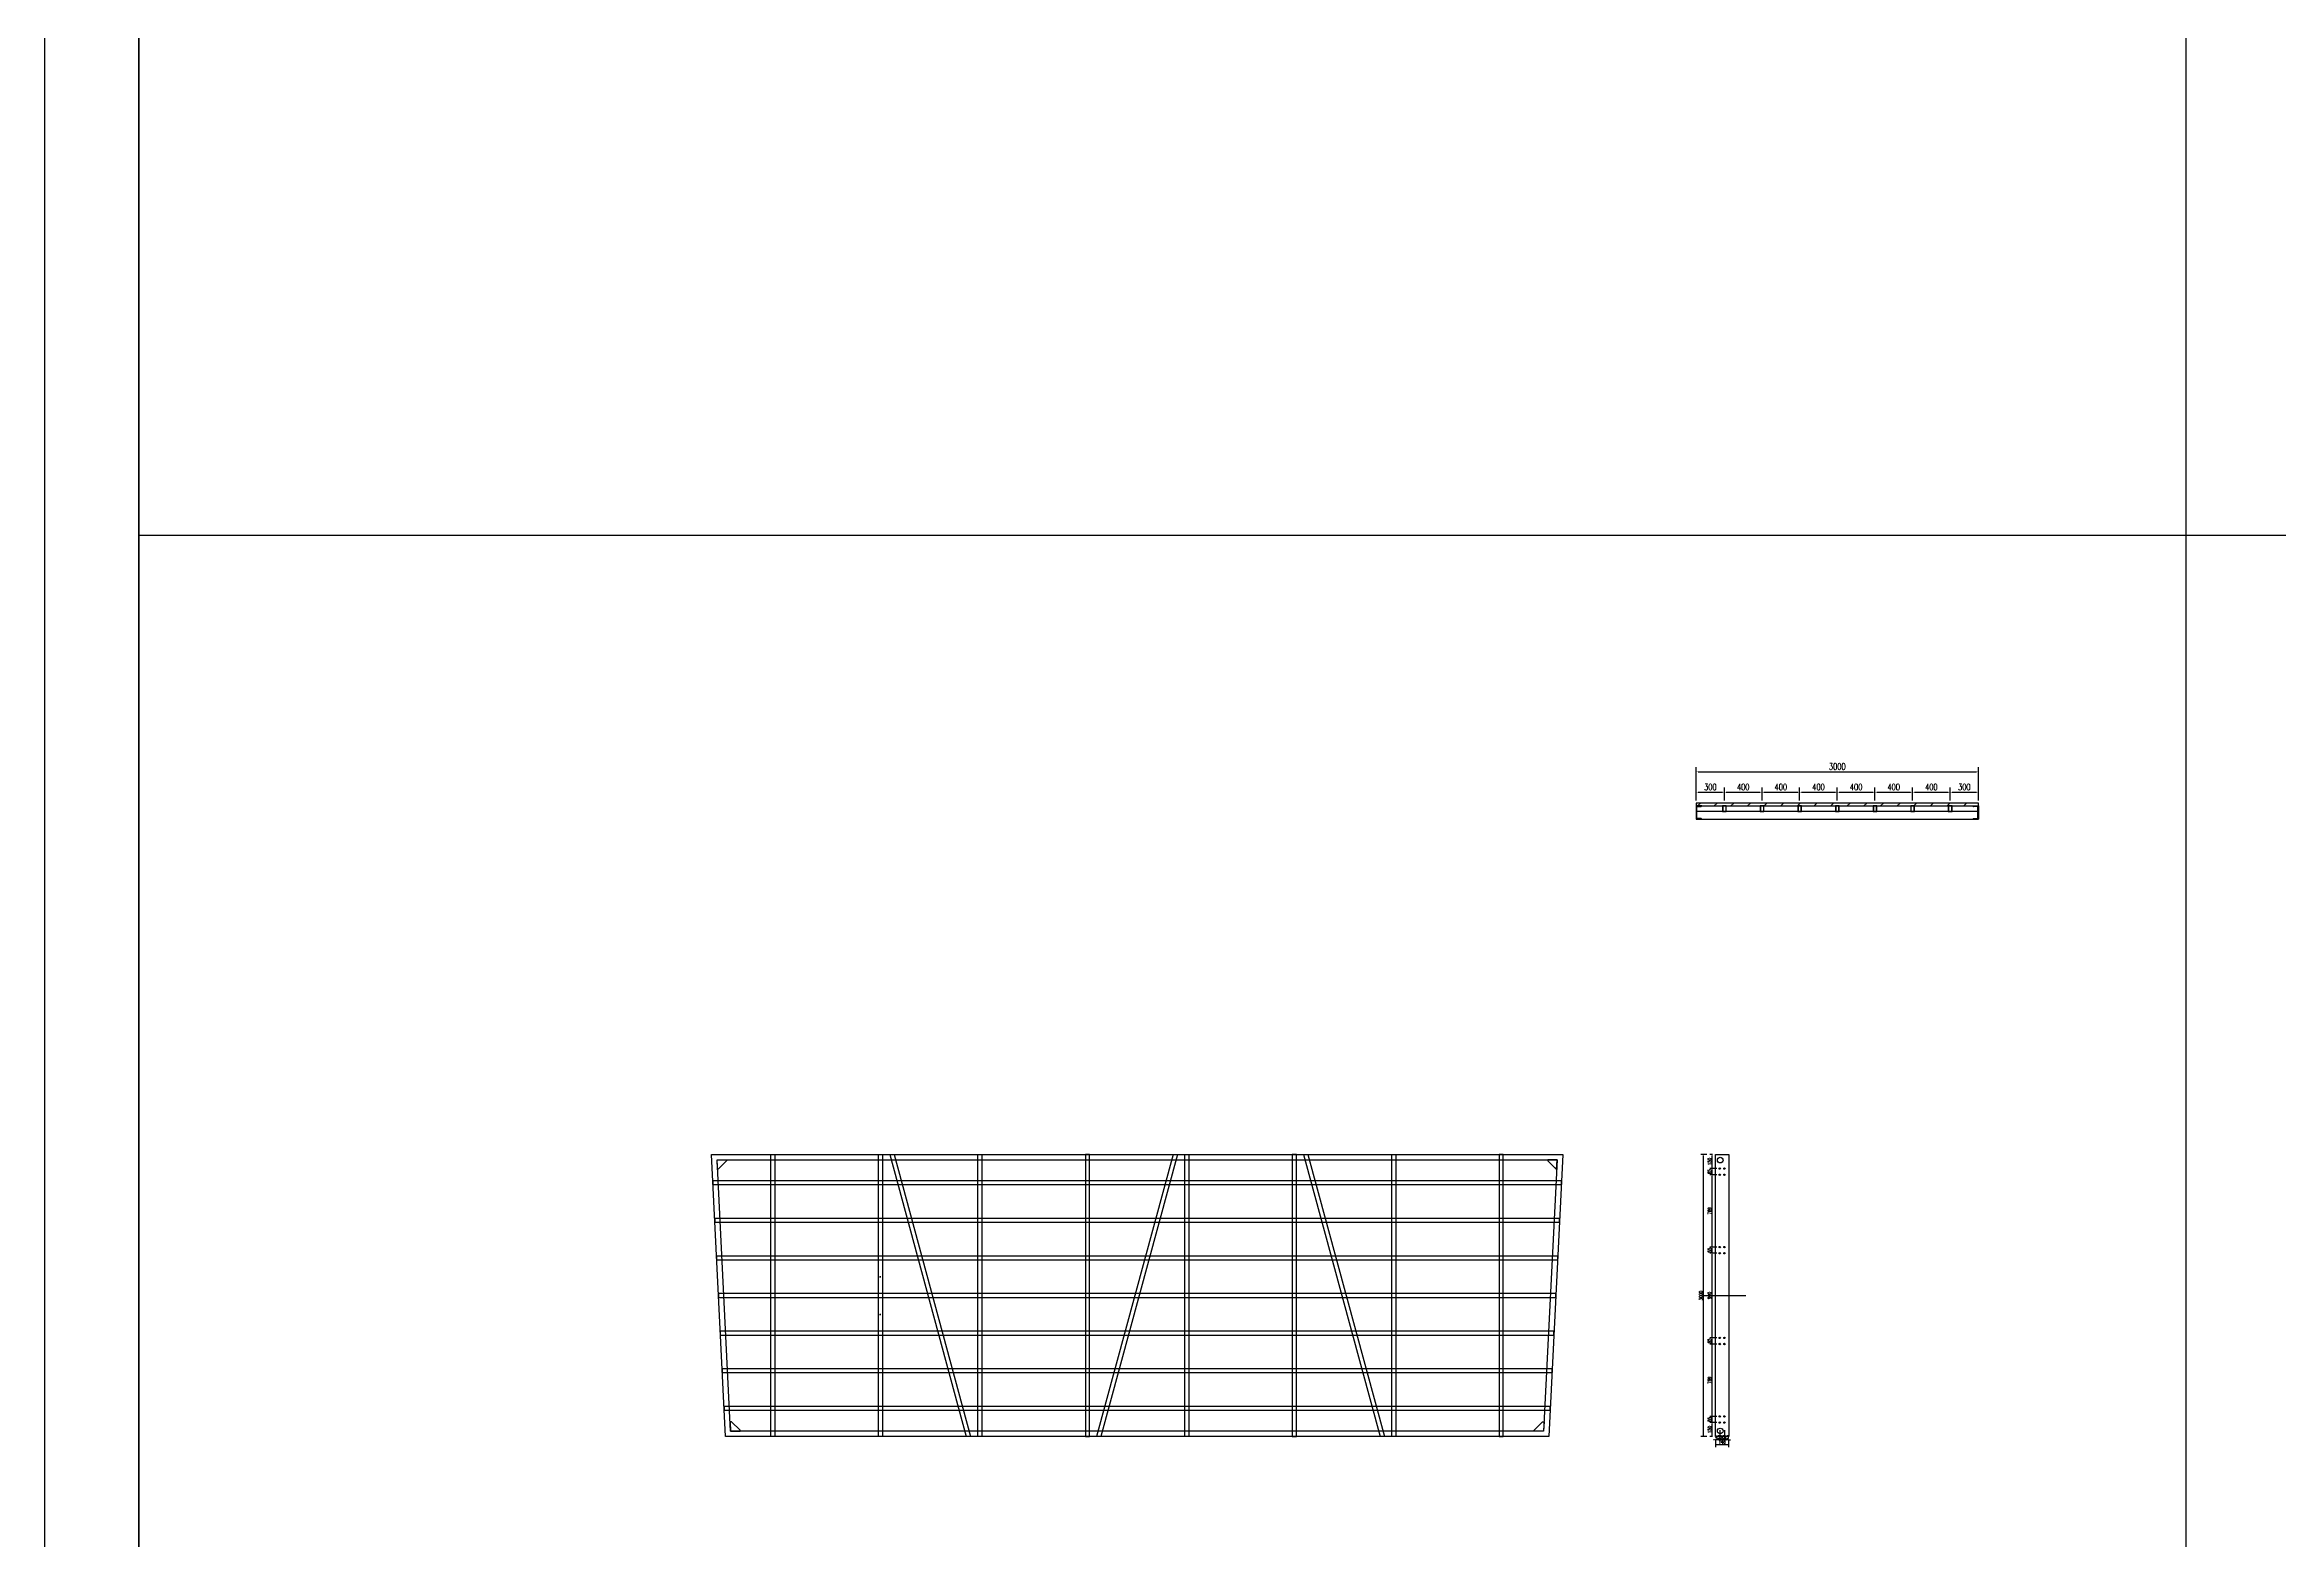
# Model space of a CAD drawing. Extents: x 1254079 to 1500931, y -102737 to 142253.
# Drawn here: x 1283444 to 1307200, y 36851 to 52754 of the extents above; entities that cross this region are included whole.
import ezdxf

# ---------------------------------------------------------------- set-up
doc = ezdxf.new("R2010")
doc.units = 0
doc.header["$LTSCALE"] = 1000
doc.header["$MEASUREMENT"] = 0
for name, color, linetype in [('14#槽钢', 3, 'Continuous'), ('PUB_DIM', 3, 'Continuous'), ('W-STEEL_FRAME钢架', 3, 'Continuous'), ('W-STEEL_KEEL钢龙骨', 5, 'Continuous'), ('W-WOOD_FLOOR木地板', 30, 'Continuous'), ('钢架', 90, 'Continuous')]:
    doc.layers.add(name, color=color, linetype=linetype)
doc.styles.add('STANDARD_T3', font='simplex.shx', dxfattribs={"width": 0.7, "bigfont": 'gbcbig.shx'})
doc.dimstyles.new('W&&10', dxfattribs={"dimtxt": 35, "dimasz": 10, "dimexe": 25, "dimexo": 30, "dimgap": 10, "dimtad": 1, "dimdec": 0, "dimzin": 0, "dimdsep": 46, "dimtxsty": 'STANDARD_T3', "dimcen": 0.09, "dimclrd": 1, "dimclre": 1, "dimclrt": 7, "dimazin": 2, "dimtfac": 1, "dimtdec": 0, "dimtix": 1, "dimtmove": 2, "dimatfit": 3, "dimfxl": 100, "dimtolj": 1, "dimtzin": 0, "dimarcsym": 0})
doc.dimstyles.new('W&&20', dxfattribs={"dimtxt": 70, "dimasz": 20, "dimexe": 50, "dimexo": 60, "dimgap": 20, "dimtad": 1, "dimdec": 0, "dimzin": 0, "dimdsep": 46, "dimtxsty": 'STANDARD_T3', "dimcen": 0.09, "dimclrd": 1, "dimclre": 1, "dimclrt": 7, "dimazin": 2, "dimtfac": 1, "dimtdec": 0, "dimtix": 1, "dimtmove": 2, "dimatfit": 3, "dimfxl": 100, "dimtolj": 1, "dimtzin": 0, "dimarcsym": 0})

# ---------------------------------------------------------------- blocks, each defined once
blk = doc.blocks.new('*U400')
at = {"layer": '14#槽钢'}
blk.add_lwpolyline([(0, 29946), (0, -29946)], dxfattribs=at)
blk = doc.blocks.new('*U401')
at = {"layer": '14#槽钢', "color": 0, "linetype": 'ByBlock', "lineweight": -2, "transparency": 16777216}
for p in [(0, 0), (21762, 0)]:
    blk.add_blockref('*U400', p, dxfattribs=at)
blk = doc.blocks.new('*D609')
at = {"layer": 'Defpoints', "color": 0, "transparency": 16777216}
for p in [(1301170, 38104), (1301251, 38104), (1301206, 37954)]:
    blk.add_point(p, dxfattribs=at)
at = {"layer": 'W-STEEL_FRAME钢架', "color": 1, "lineweight": -2, "transparency": 16777216}
for p, q in [((1301221, 38104), (1301145, 38104)), ((1301170, 37964), (1301170, 38094)), ((1301176, 37954), (1301145, 37954))]:
    blk.add_line(p, q, dxfattribs=at)
at = {"layer": 'W-STEEL_FRAME钢架', "color": 1, "transparency": 16777216}
for points in [[(1301168, 38094), (1301172, 38094), (1301170, 38104)], [(1301168, 37964), (1301172, 37964), (1301170, 37954)]]:
    blk.add_solid(points, dxfattribs=at)
at = {"layer": 'W-STEEL_FRAME钢架', "color": 7, "transparency": 16777216, "insert": (1301143, 38029), "char_height": 35, "attachment_point": 5, "rotation": 90, "style": 'STANDARD_T3'}
blk.add_mtext('\\A1;150', dxfattribs=at)
blk = doc.blocks.new('*D610')
at = {"layer": 'Defpoints', "color": 0, "transparency": 16777216}
for p in [(1301170, 38169), (1301251, 38169), (1301251, 38104)]:
    blk.add_point(p, dxfattribs=at)
at = {"layer": 'W-STEEL_FRAME钢架', "color": 1, "lineweight": -2, "transparency": 16777216}
for p, q in [((1301221, 38169), (1301145, 38169)), ((1301221, 38104), (1301145, 38104)), ((1301170, 38114), (1301170, 38159))]:
    blk.add_line(p, q, dxfattribs=at)
at = {"layer": 'W-STEEL_FRAME钢架', "color": 1, "transparency": 16777216}
for points in [[(1301168, 38159), (1301172, 38159), (1301170, 38169)], [(1301168, 38114), (1301172, 38114), (1301170, 38104)]]:
    blk.add_solid(points, dxfattribs=at)
at = {"layer": 'W-STEEL_FRAME钢架', "color": 7, "transparency": 16777216, "insert": (1301143, 38136), "char_height": 35, "attachment_point": 5, "rotation": 90, "style": 'STANDARD_T3'}
blk.add_mtext('\\A1;65', dxfattribs=at)
blk = doc.blocks.new('*D611')
at = {"layer": 'Defpoints', "color": 0, "transparency": 16777216}
for p in [(1301170, 38938), (1301251, 38938), (1301251, 38169)]:
    blk.add_point(p, dxfattribs=at)
at = {"layer": 'W-STEEL_FRAME钢架', "color": 1, "lineweight": -2, "transparency": 16777216}
for p, q in [((1301221, 38938), (1301145, 38938)), ((1301170, 38179), (1301170, 38928)), ((1301221, 38169), (1301145, 38169))]:
    blk.add_line(p, q, dxfattribs=at)
at = {"layer": 'W-STEEL_FRAME钢架', "color": 1, "transparency": 16777216}
for points in [[(1301168, 38928), (1301172, 38928), (1301170, 38938)], [(1301168, 38179), (1301172, 38179), (1301170, 38169)]]:
    blk.add_solid(points, dxfattribs=at)
at = {"layer": 'W-STEEL_FRAME钢架', "color": 7, "transparency": 16777216, "insert": (1301143, 38554), "char_height": 35, "attachment_point": 5, "rotation": 90, "style": 'STANDARD_T3'}
blk.add_mtext('\\A1;769', dxfattribs=at)
blk = doc.blocks.new('*D612')
at = {"layer": 'Defpoints', "color": 0, "transparency": 16777216}
for p in [(1301170, 39004), (1301251, 39004), (1301251, 38938)]:
    blk.add_point(p, dxfattribs=at)
at = {"layer": 'W-STEEL_FRAME钢架', "color": 1, "lineweight": -2, "transparency": 16777216}
for p, q in [((1301221, 39004), (1301145, 39004)), ((1301170, 38948), (1301170, 38994)), ((1301221, 38938), (1301145, 38938))]:
    blk.add_line(p, q, dxfattribs=at)
at = {"layer": 'W-STEEL_FRAME钢架', "color": 1, "transparency": 16777216}
for points in [[(1301168, 38994), (1301172, 38994), (1301170, 39004)], [(1301168, 38948), (1301172, 38948), (1301170, 38938)]]:
    blk.add_solid(points, dxfattribs=at)
at = {"layer": 'W-STEEL_FRAME钢架', "color": 7, "transparency": 16777216, "insert": (1301143, 38971), "char_height": 35, "attachment_point": 5, "rotation": 90, "style": 'STANDARD_T3'}
blk.add_mtext('\\A1;65', dxfattribs=at)
blk = doc.blocks.new('*D613')
at = {"layer": 'Defpoints', "color": 0, "transparency": 16777216}
for p in [(1301170, 39904), (1301251, 39904), (1301251, 39004)]:
    blk.add_point(p, dxfattribs=at)
at = {"layer": 'W-STEEL_FRAME钢架', "color": 1, "lineweight": -2, "transparency": 16777216}
for p, q in [((1301221, 39904), (1301145, 39904)), ((1301170, 39014), (1301170, 39894)), ((1301221, 39004), (1301145, 39004))]:
    blk.add_line(p, q, dxfattribs=at)
at = {"layer": 'W-STEEL_FRAME钢架', "color": 1, "transparency": 16777216}
for points in [[(1301168, 39894), (1301172, 39894), (1301170, 39904)], [(1301168, 39014), (1301172, 39014), (1301170, 39004)]]:
    blk.add_solid(points, dxfattribs=at)
at = {"layer": 'W-STEEL_FRAME钢架', "color": 7, "transparency": 16777216, "insert": (1301143, 39454), "char_height": 35, "attachment_point": 5, "rotation": 90, "style": 'STANDARD_T3'}
blk.add_mtext('\\A1;900', dxfattribs=at)
blk = doc.blocks.new('*D614')
at = {"layer": 'Defpoints', "color": 0, "transparency": 16777216}
for p in [(1301170, 40804), (1301251, 40804), (1301251, 40738)]:
    blk.add_point(p, dxfattribs=at)
at = {"layer": 'W-STEEL_FRAME钢架', "color": 1, "lineweight": -2, "transparency": 16777216}
for p, q in [((1301221, 40804), (1301145, 40804)), ((1301221, 40738), (1301145, 40738)), ((1301170, 40748), (1301170, 40794))]:
    blk.add_line(p, q, dxfattribs=at)
at = {"layer": 'W-STEEL_FRAME钢架', "color": 1, "transparency": 16777216}
for points in [[(1301168, 40794), (1301172, 40794), (1301170, 40804)], [(1301168, 40748), (1301172, 40748), (1301170, 40738)]]:
    blk.add_solid(points, dxfattribs=at)
at = {"layer": 'W-STEEL_FRAME钢架', "color": 7, "transparency": 16777216, "insert": (1301143, 40771), "char_height": 35, "attachment_point": 5, "rotation": 90, "style": 'STANDARD_T3'}
blk.add_mtext('\\A1;65', dxfattribs=at)
blk = doc.blocks.new('*D615')
at = {"layer": 'Defpoints', "color": 0, "transparency": 16777216}
for p in [(1301170, 40954), (1301206, 40954), (1301251, 40804)]:
    blk.add_point(p, dxfattribs=at)
at = {"layer": 'W-STEEL_FRAME钢架', "color": 1, "lineweight": -2, "transparency": 16777216}
for p, q in [((1301176, 40954), (1301145, 40954)), ((1301170, 40814), (1301170, 40944)), ((1301221, 40804), (1301145, 40804))]:
    blk.add_line(p, q, dxfattribs=at)
at = {"layer": 'W-STEEL_FRAME钢架', "color": 1, "transparency": 16777216}
for points in [[(1301168, 40944), (1301172, 40944), (1301170, 40954)], [(1301168, 40814), (1301172, 40814), (1301170, 40804)]]:
    blk.add_solid(points, dxfattribs=at)
at = {"layer": 'W-STEEL_FRAME钢架', "color": 7, "transparency": 16777216, "insert": (1301143, 40879), "char_height": 35, "attachment_point": 5, "rotation": 90, "style": 'STANDARD_T3'}
blk.add_mtext('\\A1;150', dxfattribs=at)
blk = doc.blocks.new('*D616')
at = {"layer": 'Defpoints', "color": 0, "transparency": 16777216}
for p in [(1301206, 37954), (1301206, 37868), (1301346, 37954)]:
    blk.add_point(p, dxfattribs=at)
at = {"layer": 'W-STEEL_FRAME钢架', "color": 1, "lineweight": -2, "transparency": 16777216}
for p, q in [((1301206, 37924), (1301206, 37843)), ((1301336, 37868), (1301216, 37868)), ((1301346, 37924), (1301346, 37843))]:
    blk.add_line(p, q, dxfattribs=at)
at = {"layer": 'W-STEEL_FRAME钢架', "color": 1, "transparency": 16777216}
for points in [[(1301216, 37870), (1301216, 37866), (1301206, 37868)], [(1301336, 37870), (1301336, 37866), (1301346, 37868)]]:
    blk.add_solid(points, dxfattribs=at)
at = {"layer": 'W-STEEL_FRAME钢架', "color": 7, "transparency": 16777216, "insert": (1301276, 37896), "char_height": 35, "attachment_point": 5, "style": 'STANDARD_T3'}
blk.add_mtext('\\A1;140', dxfattribs=at)
blk = doc.blocks.new('*D617')
at = {"layer": 'Defpoints', "color": 0, "transparency": 16777216}
for p in [(1301301, 38104), (1301301, 37921), (1301346, 37954)]:
    blk.add_point(p, dxfattribs=at)
at = {"layer": 'W-STEEL_FRAME钢架', "color": 1, "lineweight": -2, "transparency": 16777216}
for p, q in [((1301301, 38021), (1301301, 37896)), ((1301291, 37921), (1301281, 37921)), ((1301346, 37921), (1301301, 37921)), ((1301346, 37924), (1301346, 37896)), ((1301356, 37921), (1301366, 37921))]:
    blk.add_line(p, q, dxfattribs=at)
at = {"layer": 'W-STEEL_FRAME钢架', "color": 1, "transparency": 16777216}
for points in [[(1301291, 37923), (1301291, 37919), (1301301, 37921)], [(1301356, 37923), (1301356, 37919), (1301346, 37921)]]:
    blk.add_solid(points, dxfattribs=at)
at = {"layer": 'W-STEEL_FRAME钢架', "color": 7, "transparency": 16777216, "insert": (1301324, 37948), "char_height": 35, "attachment_point": 5, "style": 'STANDARD_T3'}
blk.add_mtext('\\A1;45', dxfattribs=at)
blk = doc.blocks.new('*D618')
at = {"layer": 'Defpoints', "color": 0, "transparency": 16777216}
for p in [(1301251, 38104), (1301301, 38104), (1301251, 37921)]:
    blk.add_point(p, dxfattribs=at)
at = {"layer": 'W-STEEL_FRAME钢架', "color": 1, "lineweight": -2, "transparency": 16777216}
for p, q in [((1301251, 38021), (1301251, 37896)), ((1301301, 38021), (1301301, 37896)), ((1301241, 37921), (1301231, 37921)), ((1301301, 37921), (1301251, 37921)), ((1301311, 37921), (1301321, 37921))]:
    blk.add_line(p, q, dxfattribs=at)
at = {"layer": 'W-STEEL_FRAME钢架', "color": 1, "transparency": 16777216}
for points in [[(1301241, 37923), (1301241, 37919), (1301251, 37921)], [(1301311, 37923), (1301311, 37919), (1301301, 37921)]]:
    blk.add_solid(points, dxfattribs=at)
at = {"layer": 'W-STEEL_FRAME钢架', "color": 7, "transparency": 16777216, "insert": (1301276, 37948), "char_height": 35, "attachment_point": 5, "style": 'STANDARD_T3'}
blk.add_mtext('\\A1;50', dxfattribs=at)
blk = doc.blocks.new('*D549')
at = {"layer": 'Defpoints', "color": 0, "transparency": 16777216}
for p in [(1301251, 38104), (1301206, 37954), (1301206, 37921)]:
    blk.add_point(p, dxfattribs=at)
at = {"layer": 'W-STEEL_FRAME钢架', "color": 1, "lineweight": -2, "transparency": 16777216}
for p, q in [((1301251, 38021), (1301251, 37896)), ((1301196, 37921), (1301186, 37921)), ((1301206, 37924), (1301206, 37896)), ((1301251, 37921), (1301206, 37921)), ((1301261, 37921), (1301271, 37921))]:
    blk.add_line(p, q, dxfattribs=at)
at = {"layer": 'W-STEEL_FRAME钢架', "color": 1, "transparency": 16777216}
for points in [[(1301196, 37923), (1301196, 37919), (1301206, 37921)], [(1301261, 37923), (1301261, 37919), (1301251, 37921)]]:
    blk.add_solid(points, dxfattribs=at)
at = {"layer": 'W-STEEL_FRAME钢架', "color": 7, "transparency": 16777216, "insert": (1301229, 37948), "char_height": 35, "attachment_point": 5, "style": 'STANDARD_T3'}
blk.add_mtext('\\A1;45', dxfattribs=at)
blk = doc.blocks.new('*D550')
at = {"layer": 'Defpoints', "color": 0, "transparency": 16777216}
for p in [(1301077, 40954), (1301145, 40954), (1301145, 37954)]:
    blk.add_point(p, dxfattribs=at)
at = {"layer": 'W-STEEL_FRAME钢架', "color": 1, "lineweight": -2, "transparency": 16777216}
for p, q in [((1301115, 40954), (1301052, 40954)), ((1301077, 37964), (1301077, 40944)), ((1301115, 37954), (1301052, 37954))]:
    blk.add_line(p, q, dxfattribs=at)
at = {"layer": 'W-STEEL_FRAME钢架', "color": 1, "transparency": 16777216}
for points in [[(1301076, 40944), (1301079, 40944), (1301077, 40954)], [(1301076, 37964), (1301079, 37964), (1301077, 37954)]]:
    blk.add_solid(points, dxfattribs=at)
at = {"layer": 'W-STEEL_FRAME钢架', "color": 7, "transparency": 16777216, "insert": (1301050, 39454), "char_height": 35, "attachment_point": 5, "rotation": 90, "style": 'STANDARD_T3'}
blk.add_mtext('\\A1;3000', dxfattribs=at)
blk = doc.blocks.new('*D619')
at = {"layer": 'Defpoints', "color": 0, "transparency": 16777216}
for p in [(1301170, 39969), (1301251, 39969), (1301251, 39904)]:
    blk.add_point(p, dxfattribs=at)
at = {"layer": 'W-STEEL_FRAME钢架', "color": 1, "lineweight": -2, "transparency": 16777216}
for p, q in [((1301221, 39969), (1301145, 39969)), ((1301170, 39914), (1301170, 39959)), ((1301221, 39904), (1301145, 39904))]:
    blk.add_line(p, q, dxfattribs=at)
at = {"layer": 'W-STEEL_FRAME钢架', "color": 1, "transparency": 16777216}
for points in [[(1301168, 39959), (1301172, 39959), (1301170, 39969)], [(1301168, 39914), (1301172, 39914), (1301170, 39904)]]:
    blk.add_solid(points, dxfattribs=at)
at = {"layer": 'W-STEEL_FRAME钢架', "color": 7, "transparency": 16777216, "insert": (1301143, 39936), "char_height": 35, "attachment_point": 5, "rotation": 90, "style": 'STANDARD_T3'}
blk.add_mtext('\\A1;65', dxfattribs=at)
blk = doc.blocks.new('*D620')
at = {"layer": 'Defpoints', "color": 0, "transparency": 16777216}
for p in [(1301170, 40738), (1301206, 40738), (1301251, 39969)]:
    blk.add_point(p, dxfattribs=at)
at = {"layer": 'W-STEEL_FRAME钢架', "color": 1, "lineweight": -2, "transparency": 16777216}
for p, q in [((1301176, 40738), (1301145, 40738)), ((1301170, 39979), (1301170, 40728)), ((1301221, 39969), (1301145, 39969))]:
    blk.add_line(p, q, dxfattribs=at)
at = {"layer": 'W-STEEL_FRAME钢架', "color": 1, "transparency": 16777216}
for points in [[(1301168, 40728), (1301172, 40728), (1301170, 40738)], [(1301168, 39979), (1301172, 39979), (1301170, 39969)]]:
    blk.add_solid(points, dxfattribs=at)
at = {"layer": 'W-STEEL_FRAME钢架', "color": 7, "transparency": 16777216, "insert": (1301143, 40354), "char_height": 35, "attachment_point": 5, "rotation": 90, "style": 'STANDARD_T3'}
blk.add_mtext('\\A1;769', dxfattribs=at)
blk = doc.blocks.new('14a槽钢')
at = {"layer": '钢架'}
h = blk.add_hatch(dxfattribs=at)
h.set_pattern_fill('STEEL', color=4, scale=10)
h.set_pattern_definition([(50.389312, (-1352470.2, 1293523.579), (-9.2899201, 11.2253202), []), (50.389312, (-1352470.2, 1293531.516), (-9.2899201, 11.2253202), [])])
edge = h.paths.add_edge_path()
edge.add_ellipse((-1332250, 1115678), major_axis=(-3.26, 5.03), ratio=0.900468, start_angle=55.3931, end_angle=130.6069)
edge.add_line((-1332252, 1115673), (-1332208, 1115673))
edge.add_ellipse((-1332208, 1115667), major_axis=(0, 6), ratio=0.827586, start_angle=270, end_angle=360, ccw=False)
edge.add_line((-1332203, 1115667), (-1332203, 1115551))
edge.add_ellipse((-1332208, 1115551), major_axis=(0, 6), ratio=0.827586, start_angle=180, end_angle=270, ccw=False)
edge.add_line((-1332208, 1115545), (-1332251, 1115545))
edge.add_ellipse((-1332250, 1115540), major_axis=(3.82, 3.82), ratio=1, start_angle=49.2445, end_angle=141.5341)
edge.add_line((-1332256, 1115539), (-1332198, 1115539))
edge.add_line((-1332198, 1115539), (-1332198, 1115679))
edge.add_line((-1332198, 1115679), (-1332256, 1115679))
for p, q in [((-1332256, 1115679, 0), (-1332198, 1115679, 0)), ((-1332208, 1115673, 0), (-1332251, 1115673, 0)), ((-1332246, 1115679, 0), (-1332246, 1115679, 0)), ((-1332203, 1115551, 0), (-1332203, 1115667, 0)), ((-1332198, 1115679, 0), (-1332198, 1115539, 0)), ((-1332198, 1115539, 0), (-1332256, 1115539, 0)), ((-1332251, 1115545, 0), (-1332208, 1115545, 0)), ((-1332246, 1115539, 0), (-1332246, 1115539, 0))]:
    blk.add_line(p, q, dxfattribs=at)
for centre, start_param, end_param in [((-1332251, 1115679, 0), 1.570796, 3.141593), ((-1332208, 1115667, 0), 4.712389, 6.283185), ((-1332208, 1115667, 0), 4.712389, 6.283185), ((-1332251, 1115539, 0), 0, 1.570796), ((-1332208, 1115551, 0), 3.141593, 4.712389)]:
    blk.add_ellipse(centre, major_axis=(0, 6), ratio=0.827586, start_param=start_param, end_param=end_param, dxfattribs=at)
blk = doc.blocks.new('*D418')
at = {"color": 1, "lineweight": -2, "transparency": 16777216}
for p, q in [((1301001, 44749), (1301001, 45073)), ((1301021, 45023), (1303981, 45023)), ((1304001, 44749), (1304001, 45073))]:
    blk.add_line(p, q, dxfattribs=at)
at = {"color": 1, "transparency": 16777216}
for points in [[(1301021, 45026), (1301021, 45020), (1301001, 45023)], [(1303981, 45026), (1303981, 45020), (1304001, 45023)]]:
    blk.add_solid(points, dxfattribs=at)
at = {"layer": 'Defpoints', "color": 0, "transparency": 16777216}
for p in [(1304001, 45023), (1301001, 44689), (1304001, 44689)]:
    blk.add_point(p, dxfattribs=at)
at = {"color": 7, "transparency": 16777216, "insert": (1302501, 45078), "char_height": 70, "attachment_point": 5, "style": 'STANDARD_T3'}
blk.add_mtext('\\A1;3000', dxfattribs=at)
blk = doc.blocks.new('ganglonggu')
at = {"layer": 'W-STEEL_KEEL钢龙骨'}
for points in [[(-1338169, 1115605), (-1338129, 1115605), (-1338129, 1115665), (-1338169, 1115665)], [(-1338166, 1115608), (-1338132, 1115608), (-1338132, 1115662), (-1338166, 1115662)]]:
    blk.add_lwpolyline(points, close=True, dxfattribs=at)
blk = doc.blocks.new('*U384')
blk.add_blockref('ganglonggu', (1338149, -1115635))
blk = doc.blocks.new('*U385')
at = {"layer": 'W-STEEL_KEEL钢龙骨', "color": 0, "linetype": 'ByBlock', "lineweight": -2}
for p in [(0, 0), (400, 0), (800, 0), (1200, 0), (1600, 0), (2000, 0)]:
    blk.add_blockref('*U384', p, dxfattribs=at)
at = {"layer": 'W-STEEL_KEEL钢龙骨', "color": 0, "linetype": 'ByBlock', "lineweight": -2, "transparency": 16777216}
blk.add_blockref('*U384', (2400, 0), dxfattribs=at)
blk = doc.blocks.new('*D419')
at = {"layer": 'Defpoints', "color": 0, "transparency": 16777216}
for p in [(1301301, 44806), (1301001, 44659), (1301301, 44659)]:
    blk.add_point(p, dxfattribs=at)
at = {"layer": 'PUB_DIM', "color": 1, "lineweight": -2, "transparency": 16777216}
for p, q in [((1301001, 44719), (1301001, 44856)), ((1301021, 44806), (1301281, 44806)), ((1301301, 44719), (1301301, 44856))]:
    blk.add_line(p, q, dxfattribs=at)
at = {"layer": 'PUB_DIM', "color": 1, "transparency": 16777216}
for points in [[(1301021, 44809), (1301021, 44802), (1301001, 44806)], [(1301281, 44809), (1301281, 44802), (1301301, 44806)]]:
    blk.add_solid(points, dxfattribs=at)
at = {"layer": 'PUB_DIM', "color": 7, "transparency": 16777216, "insert": (1301151, 44861), "char_height": 70, "attachment_point": 5, "style": 'STANDARD_T3'}
blk.add_mtext('\\A1;300', dxfattribs=at)
blk = doc.blocks.new('*D420')
at = {"layer": 'Defpoints', "color": 0, "transparency": 16777216}
for p in [(1301701, 44806), (1301301, 44659), (1301701, 44659)]:
    blk.add_point(p, dxfattribs=at)
at = {"layer": 'PUB_DIM', "color": 1, "lineweight": -2, "transparency": 16777216}
for p, q in [((1301301, 44719), (1301301, 44856)), ((1301321, 44806), (1301681, 44806)), ((1301701, 44719), (1301701, 44856))]:
    blk.add_line(p, q, dxfattribs=at)
at = {"layer": 'PUB_DIM', "color": 1, "transparency": 16777216}
for points in [[(1301321, 44809), (1301321, 44802), (1301301, 44806)], [(1301681, 44809), (1301681, 44802), (1301701, 44806)]]:
    blk.add_solid(points, dxfattribs=at)
at = {"layer": 'PUB_DIM', "color": 7, "transparency": 16777216, "insert": (1301501, 44861), "char_height": 70, "attachment_point": 5, "style": 'STANDARD_T3'}
blk.add_mtext('\\A1;400', dxfattribs=at)
blk = doc.blocks.new('*D421')
at = {"layer": 'Defpoints', "color": 0, "transparency": 16777216}
for p in [(1302101, 44806), (1301701, 44659), (1302101, 44656)]:
    blk.add_point(p, dxfattribs=at)
at = {"layer": 'PUB_DIM', "color": 1, "lineweight": -2, "transparency": 16777216}
for p, q in [((1301701, 44719), (1301701, 44856)), ((1301721, 44806), (1302081, 44806)), ((1302101, 44716), (1302101, 44856))]:
    blk.add_line(p, q, dxfattribs=at)
at = {"layer": 'PUB_DIM', "color": 1, "transparency": 16777216}
for points in [[(1301721, 44809), (1301721, 44802), (1301701, 44806)], [(1302081, 44809), (1302081, 44802), (1302101, 44806)]]:
    blk.add_solid(points, dxfattribs=at)
at = {"layer": 'PUB_DIM', "color": 7, "transparency": 16777216, "insert": (1301901, 44861), "char_height": 70, "attachment_point": 5, "style": 'STANDARD_T3'}
blk.add_mtext('\\A1;400', dxfattribs=at)
blk = doc.blocks.new('*D422')
at = {"layer": 'Defpoints', "color": 0, "transparency": 16777216}
for p in [(1302501, 44806), (1302101, 44656), (1302501, 44659)]:
    blk.add_point(p, dxfattribs=at)
at = {"layer": 'PUB_DIM', "color": 1, "lineweight": -2, "transparency": 16777216}
for p, q in [((1302101, 44716), (1302101, 44856)), ((1302121, 44806), (1302481, 44806)), ((1302501, 44719), (1302501, 44856))]:
    blk.add_line(p, q, dxfattribs=at)
at = {"layer": 'PUB_DIM', "color": 1, "transparency": 16777216}
for points in [[(1302121, 44809), (1302121, 44802), (1302101, 44806)], [(1302481, 44809), (1302481, 44802), (1302501, 44806)]]:
    blk.add_solid(points, dxfattribs=at)
at = {"layer": 'PUB_DIM', "color": 7, "transparency": 16777216, "insert": (1302301, 44861), "char_height": 70, "attachment_point": 5, "style": 'STANDARD_T3'}
blk.add_mtext('\\A1;400', dxfattribs=at)
blk = doc.blocks.new('*D423')
at = {"layer": 'Defpoints', "color": 0, "transparency": 16777216}
for p in [(1302901, 44806), (1302501, 44659), (1302901, 44659)]:
    blk.add_point(p, dxfattribs=at)
at = {"layer": 'PUB_DIM', "color": 1, "lineweight": -2, "transparency": 16777216}
for p, q in [((1302501, 44719), (1302501, 44856)), ((1302521, 44806), (1302881, 44806)), ((1302901, 44719), (1302901, 44856))]:
    blk.add_line(p, q, dxfattribs=at)
at = {"layer": 'PUB_DIM', "color": 1, "transparency": 16777216}
for points in [[(1302521, 44809), (1302521, 44802), (1302501, 44806)], [(1302881, 44809), (1302881, 44802), (1302901, 44806)]]:
    blk.add_solid(points, dxfattribs=at)
at = {"layer": 'PUB_DIM', "color": 7, "transparency": 16777216, "insert": (1302701, 44861), "char_height": 70, "attachment_point": 5, "style": 'STANDARD_T3'}
blk.add_mtext('\\A1;400', dxfattribs=at)
blk = doc.blocks.new('*D424')
at = {"layer": 'Defpoints', "color": 0, "transparency": 16777216}
for p in [(1303301, 44806), (1302901, 44659), (1303301, 44659)]:
    blk.add_point(p, dxfattribs=at)
at = {"layer": 'PUB_DIM', "color": 1, "lineweight": -2, "transparency": 16777216}
for p, q in [((1302901, 44719), (1302901, 44856)), ((1302921, 44806), (1303281, 44806)), ((1303301, 44719), (1303301, 44856))]:
    blk.add_line(p, q, dxfattribs=at)
at = {"layer": 'PUB_DIM', "color": 1, "transparency": 16777216}
for points in [[(1302921, 44809), (1302921, 44802), (1302901, 44806)], [(1303281, 44809), (1303281, 44802), (1303301, 44806)]]:
    blk.add_solid(points, dxfattribs=at)
at = {"layer": 'PUB_DIM', "color": 7, "transparency": 16777216, "insert": (1303101, 44861), "char_height": 70, "attachment_point": 5, "style": 'STANDARD_T3'}
blk.add_mtext('\\A1;400', dxfattribs=at)
blk = doc.blocks.new('*D425')
at = {"layer": 'Defpoints', "color": 0, "transparency": 16777216}
for p in [(1303701, 44806), (1303301, 44659), (1303701, 44659)]:
    blk.add_point(p, dxfattribs=at)
at = {"layer": 'PUB_DIM', "color": 1, "lineweight": -2, "transparency": 16777216}
for p, q in [((1303301, 44719), (1303301, 44856)), ((1303321, 44806), (1303681, 44806)), ((1303701, 44719), (1303701, 44856))]:
    blk.add_line(p, q, dxfattribs=at)
at = {"layer": 'PUB_DIM', "color": 1, "transparency": 16777216}
for points in [[(1303321, 44809), (1303321, 44802), (1303301, 44806)], [(1303681, 44809), (1303681, 44802), (1303701, 44806)]]:
    blk.add_solid(points, dxfattribs=at)
at = {"layer": 'PUB_DIM', "color": 7, "transparency": 16777216, "insert": (1303501, 44861), "char_height": 70, "attachment_point": 5, "style": 'STANDARD_T3'}
blk.add_mtext('\\A1;400', dxfattribs=at)
blk = doc.blocks.new('*D426')
at = {"layer": 'Defpoints', "color": 0, "transparency": 16777216}
for p in [(1304001, 44806), (1303701, 44659), (1304001, 44659)]:
    blk.add_point(p, dxfattribs=at)
at = {"layer": 'PUB_DIM', "color": 1, "lineweight": -2, "transparency": 16777216}
for p, q in [((1303701, 44719), (1303701, 44856)), ((1303721, 44806), (1303981, 44806)), ((1304001, 44719), (1304001, 44856))]:
    blk.add_line(p, q, dxfattribs=at)
at = {"layer": 'PUB_DIM', "color": 1, "transparency": 16777216}
for points in [[(1303721, 44809), (1303721, 44802), (1303701, 44806)], [(1303981, 44809), (1303981, 44802), (1304001, 44806)]]:
    blk.add_solid(points, dxfattribs=at)
at = {"layer": 'PUB_DIM', "color": 7, "transparency": 16777216, "insert": (1303851, 44861), "char_height": 70, "attachment_point": 5, "style": 'STANDARD_T3'}
blk.add_mtext('\\A1;300', dxfattribs=at)

msp = doc.modelspace()

# ---------------------------------------------------------------- hatches: boundary and pattern name
at = {"layer": 'W-WOOD_FLOOR木地板'}
h = msp.add_hatch(dxfattribs=at)
h.set_pattern_fill('木板', color=256, scale=100)
h.set_pattern_definition([(0, (2847357.86, -1090171.59), (0, 125), []), (45, (2847357.86, -1090171.59), (-88.388348, 88.388348), [])])
h.paths.add_polyline_path([(1304001.4, 44689.3), (1301001.4, 44689.3), (1301001.4, 44659.3), (1304001.4, 44659.3)])

# ---------------------------------------------------------------- linework, layer by layer
at = {"layer": '14#槽钢'}
for points in [[(1283443.8, 63511.5), (1372490.4, 63511.5), (1372490.4, 1620.5), (1283443.8, 1620.5)], [(1284443.8, 62511.5), (1371490.4, 62511.5), (1371490.4, 2620.5), (1284443.8, 2620.5)], [(1299583.3, 40954), (1299433.5, 37953.7), (1290681.2, 37953.7), (1290531.4, 40954)], [(1299522.3, 40896), (1299378.3, 38011.7), (1290736.3, 38011.7), (1290592.3, 40896)]]:
    msp.add_lwpolyline(points, close=True, dxfattribs=at)
for points in [[(1284443.8, 47538.8), (1371490.4, 47538.8)], [(1294550.3, 40954), (1295564.3, 40954)]]:
    msp.add_lwpolyline(points, dxfattribs=at)
at = {"layer": 'PUB_DIM'}
for p, q in [((1292320.3, 39654), (1292334.3, 39654)), ((1292327.3, 39661), (1292327.3, 39647)), ((1292320.3, 39254), (1292334.3, 39254)), ((1292327.3, 39261), (1292327.3, 39247))]:
    msp.add_line(p, q, dxfattribs=at)
at = {"layer": 'W-STEEL_FRAME钢架'}
for p, q in [((1292427.1, 40954), (1293241.1, 37954)), ((1292473.5, 40954), (1293287.5, 37954)), ((1295441.1, 40954), (1294627.1, 37954)), ((1295487.5, 40954), (1294673.5, 37954)), ((1296827.1, 40954), (1297641.1, 37954)), ((1296873.5, 40954), (1297687.5, 37954)), ((1301077.2, 39453.7), (1301529.7, 39453.7))]:
    msp.add_line(p, q, dxfattribs=at)
for points in [[(1301001.4, 44519.3), (1304001.4, 44519.3), (1304001.4, 44599.3), (1301001.4, 44599.3)], [(1291164.3, 40954), (1291207.3, 40954), (1291207.3, 37954), (1291164.3, 37954)], [(1292307.3, 40954), (1292350.3, 40954), (1292350.3, 37954), (1292307.3, 37954)], [(1293364.3, 40954), (1293407.3, 40954), (1293407.3, 37954), (1293364.3, 37954)], [(1294550.3, 40954), (1294507.3, 40954), (1294507.3, 37954), (1294550.3, 37954)], [(1295564.3, 40954), (1295607.3, 40954), (1295607.3, 37954), (1295564.3, 37954)], [(1296750.3, 40954), (1296707.3, 40954), (1296707.3, 37954), (1296750.3, 37954)], [(1297764.3, 40954), (1297807.3, 40954), (1297807.3, 37954), (1297764.3, 37954)], [(1298950.3, 40954), (1298907.3, 40954), (1298907.3, 37954), (1298950.3, 37954)], [(1301206.4, 37953.7), (1301206.4, 40953.7), (1301346.4, 40953.7), (1301346.4, 37953.7)]]:
    msp.add_lwpolyline(points, close=True, dxfattribs=at)
at = {"layer": 'W-STEEL_FRAME钢架', "color": 1}
for points in [[(1290602.3, 40796), (1290597.3, 40796), (1290592.3, 40896), (1290692.3, 40896), (1290692.3, 40886)], [(1299513.1, 40795.9), (1299517.3, 40796), (1299522.3, 40896), (1299423.1, 40895.9), (1299423.1, 40885.9)], [(1290746.3, 38111.7), (1290731.3, 38111.7), (1290736.3, 38011.7), (1290836.3, 38011.7), (1290836.3, 38021.7)], [(1299368.3, 38111.7), (1299383.3, 38111.8), (1299378.3, 38011.7), (1299278.3, 38011.7), (1299278.3, 38021.7)]]:
    msp.add_lwpolyline(points, close=True, dxfattribs=at)
at = {"layer": 'W-STEEL_FRAME钢架'}
for centre in [(1301256.4, 40893.7), (1301256.4, 38013.7)]:
    msp.add_circle(centre, 30, dxfattribs=at)
at = {"layer": 'W-STEEL_FRAME钢架', "color": 1}
for centre in [(1301251.4, 40803.7), (1301251.4, 40738.3), (1301301.4, 40803.7), (1301301.4, 40738.3), (1301251.4, 39969), (1301251.4, 39903.7), (1301301.4, 39969), (1301301.4, 39903.7), (1301251.4, 39003.7), (1301301.4, 39003.7), (1301251.4, 38938.3), (1301301.4, 38938.3), (1301251.4, 38169), (1301251.4, 38103.7), (1301301.4, 38169), (1301301.4, 38103.7)]:
    msp.add_circle(centre, 7.5, dxfattribs=at)
at = {"layer": 'W-STEEL_KEEL钢龙骨'}
for points in [[(1290546.3, 40634), (1299568.3, 40633.7), (1299568.3, 40673.7), (1290546.3, 40674)], [(1290566.4, 40232.7), (1299548.3, 40233.5), (1299548.3, 40273.5), (1290566.4, 40272.7)], [(1290586.3, 39833.9), (1299528.4, 39834), (1299528.4, 39874), (1290586.3, 39873.9)], [(1290606.3, 39433.8), (1299508.4, 39433.8), (1299508.4, 39473.8), (1290606.3, 39473.8)], [(1290626.2, 39034.1), (1299488.5, 39034.2), (1299488.5, 39074.2), (1290626.2, 39074.1)], [(1290646.2, 38634.1), (1299468.5, 38633.9), (1299468.5, 38673.9), (1290646.2, 38674.1)], [(1290666.2, 38234), (1299448.5, 38233.6), (1299448.5, 38273.6), (1290666.2, 38274)]]:
    msp.add_lwpolyline(points, close=True, dxfattribs=at)
at = {"layer": 'W-WOOD_FLOOR木地板'}
msp.add_lwpolyline([(1301001.4, 44659.3), (1304001.4, 44659.3), (1304001.4, 44689.3), (1301001.4, 44689.3)], close=True, dxfattribs=at)

# ---------------------------------------------------------------- block references
at = {"layer": '14#槽钢'}
msp.add_blockref('*U401', (1284443.8, 32566), dxfattribs=at)
at = {"layer": 'W-STEEL_FRAME钢架', "xscale": -1}
msp.add_blockref('14a槽钢', (-31196.4, -1071019.7, 0), dxfattribs=at)
at = {"layer": 'W-STEEL_FRAME钢架'}
msp.add_blockref('14a槽钢', (2636199.1, -1071019.7, 0), dxfattribs=at)
at = {"layer": 'W-STEEL_KEEL钢龙骨'}
msp.add_blockref('*U385', (1301301.4, 44629.3), dxfattribs=at)

# ---------------------------------------------------------------- dimensions: what is measured, and where the dimension line sits
dim = msp.add_linear_dim(base=(1304001.2, 45022.9), p1=(1301001.4, 44689.3), p2=(1304001.2, 44689.3), dimstyle='W&&20')
dim.commit()
dim.dimension.update_dxf_attribs({"geometry": '*D418', "text_midpoint": (1302501.3, 45077.9)})
at = {"layer": 'PUB_DIM'}
for base, p1, p2, picture, middle in [((1301301.4, 44805.5), (1301001.4, 44659.3), (1301301.4, 44659.3), '*D419', (1301151.4, 44860.5)), ((1301701.4, 44805.5), (1301301.4, 44659.3), (1301701.4, 44659.3), '*D420', (1301501.4, 44860.5)), ((1302101.4, 44805.5), (1301701.4, 44659.3), (1302101.4, 44656.3), '*D421', (1301901.4, 44860.5)), ((1302501.4, 44805.5), (1302101.4, 44656.3), (1302501.4, 44659.3), '*D422', (1302301.4, 44860.5)), ((1302901.4, 44805.5), (1302501.4, 44659.3), (1302901.4, 44659.3), '*D423', (1302701.4, 44860.5)), ((1303301.4, 44805.5), (1302901.4, 44659.3), (1303301.4, 44659.3), '*D424', (1303101.4, 44860.5)), ((1303701.4, 44805.5), (1303301.4, 44659.3), (1303701.4, 44659.3), '*D425', (1303501.4, 44860.5)), ((1304001.4, 44805.5), (1303701.4, 44659.3), (1304001.4, 44659.3), '*D426', (1303851.4, 44860.5))]:
    dim = msp.add_linear_dim(base=base, p1=p1, p2=p2, dimstyle='W&&20', dxfattribs=at)
    dim.commit()
    dim.dimension.update_dxf_attribs({"geometry": picture, "text_midpoint": middle})
at = {"layer": 'W-STEEL_FRAME钢架'}
for base, p1, p2, angle, picture, middle in [((1301077.2, 40953.7), (1301145, 37953.7), (1301145, 40953.7), 90, '*D550', (1301049.7, 39453.7)), ((1301170, 40953.7), (1301251.4, 40803.7), (1301206.4, 40953.7), 90, '*D615', (1301142.5, 40878.7)), ((1301170, 40803.7), (1301251.4, 40738.3), (1301251.4, 40803.7), 90, '*D614', (1301142.5, 40771)), ((1301170, 40738.3), (1301251.4, 39969), (1301206.4, 40738.3), 90, '*D620', (1301142.5, 40353.7)), ((1301170, 39969), (1301251.4, 39903.7), (1301251.4, 39969), 90, '*D619', (1301142.5, 39936.3)), ((1301170, 39903.7), (1301251.4, 39003.7), (1301251.4, 39903.7), 90, '*D613', (1301142.5, 39453.7)), ((1301170, 39003.7), (1301251.4, 38938.3), (1301251.4, 39003.7), 90, '*D612', (1301142.5, 38971)), ((1301170, 38938.3), (1301251.4, 38169), (1301251.4, 38938.3), 90, '*D611', (1301142.5, 38553.7)), ((1301170, 38169), (1301251.4, 38103.7), (1301251.4, 38169), 90, '*D610', (1301142.5, 38136.3)), ((1301170, 38103.7), (1301206.4, 37953.7), (1301251.4, 38103.7), 90, '*D609', (1301142.5, 38028.7)), ((1301206.4, 37868.1), (1301346.4, 37953.7), (1301206.4, 37953.7), 180, '*D616', (1301276.4, 37895.6))]:
    dim = msp.add_linear_dim(base=base, p1=p1, p2=p2, angle=angle, dimstyle='W&&10', dxfattribs=at)
    dim.commit()
    dim.dimension.update_dxf_attribs({"geometry": picture, "text_midpoint": middle})
for base, p1, p2, picture, middle in [((1301206.4, 37920.9), (1301251.4, 38103.7), (1301206.4, 37953.7), '*D549', (1301228.9, 37948.4)), ((1301251.4, 37920.9), (1301301.4, 38103.7), (1301251.4, 38103.7), '*D618', (1301276.4, 37948.4)), ((1301301.4, 37920.9), (1301346.4, 37953.7), (1301301.4, 38103.7), '*D617', (1301323.9, 37948.4))]:
    dim = msp.add_linear_dim(base=base, p1=p1, p2=p2, angle=180, dimstyle='W&&10', override={"dimfxlon": 1}, dxfattribs=at)
    dim.commit()
    dim.dimension.update_dxf_attribs({"geometry": picture, "text_midpoint": middle})

doc.saveas('drawing.dxf')
